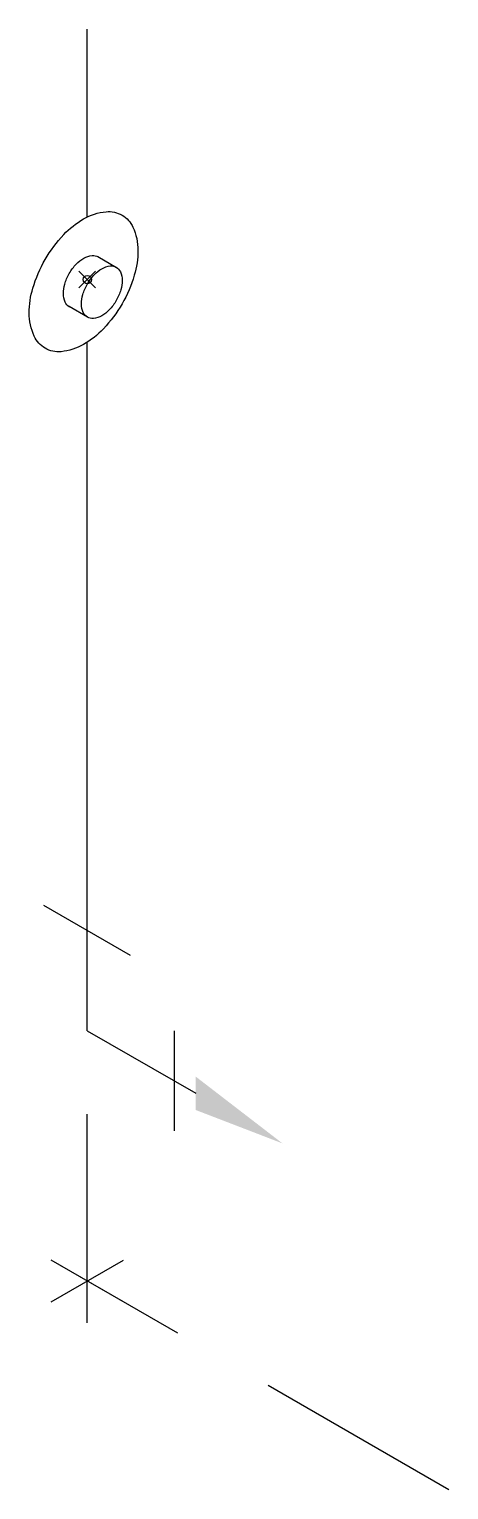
# Model space of a CAD drawing. Header units: millimetres. Extents: x -9840.02 to -9839.52, y -63.88 to -62.13.
import ezdxf

# ---------------------------------------------------------------- set-up
doc = ezdxf.new("R2010")
doc.units = ezdxf.units.MM
doc.header["$PDMODE"] = 35
doc.header["$PDSIZE"] = 0.01
doc.linetypes.add('HIDDEN', pattern=[0.375, 0.25, -0.125])
doc.layers.add('Tub_iso_instalações', color=2, linetype='Continuous')

msp = doc.modelspace()

# ---------------------------------------------------------------- linework, layer by layer
at = {"layer": 'Tub_iso_instalações', "color": 3}
for p, q in [((-9839.9495, -62.3501), (-9839.9495, -62.1251)), ((-9839.9495, -63.3251), (-9839.9495, -62.5001))]:
    msp.add_line(p, q, dxfattribs=at)
at = {"layer": 'Tub_iso_instalações'}
for p, q in [((-9839.9369, -62.3976), (-9839.9145, -62.4106)), ((-9839.9492, -62.4703), (-9839.9713, -62.4575)), ((-9839.8976, -63.2351), (-9840.0015, -63.1751)), ((-9839.8456, -63.3251), (-9839.8456, -63.4451))]:
    msp.add_line(p, q, dxfattribs=at)
at = {"layer": 'Tub_iso_instalações', "color": 3, "linetype": 'Continuous'}
msp.add_line((-9839.9495, -63.3251), (-9839.8196, -63.4001), dxfattribs=at)
at = {"layer": 'Tub_iso_instalações', "color": 1, "linetype": 'HIDDEN'}
for p, q in [((-9839.9495, -63.6751), (-9839.9495, -63.3251)), ((-9839.9062, -63.6501), (-9839.9928, -63.6001)), ((-9839.9928, -63.6501), (-9839.9062, -63.6001)), ((-9839.5165, -63.8751), (-9839.9928, -63.6001))]:
    msp.add_line(p, q, dxfattribs=at)
at = {"layer": 'Tub_iso_instalações'}
for points in [[(-9840, -62.4011, -0.058752), (-9839.9777, -62.3712, -0.072341), (-9839.954, -62.3525, -0.106617), (-9839.927, -62.3438, -0.156851), (-9839.9079, -62.3479, -0.156851), (-9839.8948, -62.3624, -0.106617), (-9839.8889, -62.3901, -0.072341), (-9839.8932, -62.42, -0.058752), (-9839.9079, -62.4542, -0.058752), (-9839.9302, -62.4841, -0.072341), (-9839.954, -62.5028, -0.106617), (-9839.9809, -62.5115, -0.156851), (-9840, -62.5074, -0.156851), (-9840.0131, -62.4929, -0.106617), (-9840.0191, -62.4652, -0.072341), (-9840.0147, -62.4353, -0.058752)], [(-9839.9149, -62.4502, -0.058752), (-9839.9232, -62.4614, -0.072341), (-9839.9321, -62.4685, -0.106617), (-9839.9422, -62.4717, -0.156851), (-9839.9494, -62.4702, -0.156851), (-9839.9543, -62.4647, -0.106617), (-9839.9565, -62.4544, -0.072341), (-9839.9549, -62.4431, -0.058752), (-9839.9494, -62.4303, -0.058752), (-9839.941, -62.4191, -0.072341), (-9839.9321, -62.4121, -0.106617), (-9839.922, -62.4088, -0.156851), (-9839.9149, -62.4104, -0.156851), (-9839.9099, -62.4158, -0.106617), (-9839.9077, -62.4262, -0.072341), (-9839.9093, -62.4374, -0.058752)]]:
    msp.add_lwpolyline(points, format="xyb", close=True, dxfattribs=at)
msp.add_lwpolyline([(-9839.9709, -62.4578, 0), (-9839.9711, -62.4576, -0.156851), (-9839.976, -62.4522, -0.106617), (-9839.9782, -62.4418, -0.072341), (-9839.9766, -62.4306, -0.058752), (-9839.9711, -62.4178, -0.058752), (-9839.9627, -62.4066, -0.072341), (-9839.9538, -62.3995, -0.106617), (-9839.9437, -62.3963, -0.156851), (-9839.9366, -62.3978, 0), (-9839.9362, -62.398)], format="xyb", dxfattribs=at)
at = {"layer": 'Tub_iso_instalações', "color": 7}
msp.add_point((-9839.9495, -62.4251), dxfattribs=at)
at = {"layer": 'Tub_iso_instalações', "color": 1}
msp.add_solid([(-9839.8196, -63.4201), (-9839.8196, -63.3801), (-9839.7157, -63.4601)], dxfattribs=at)

doc.saveas('drawing.dxf')
